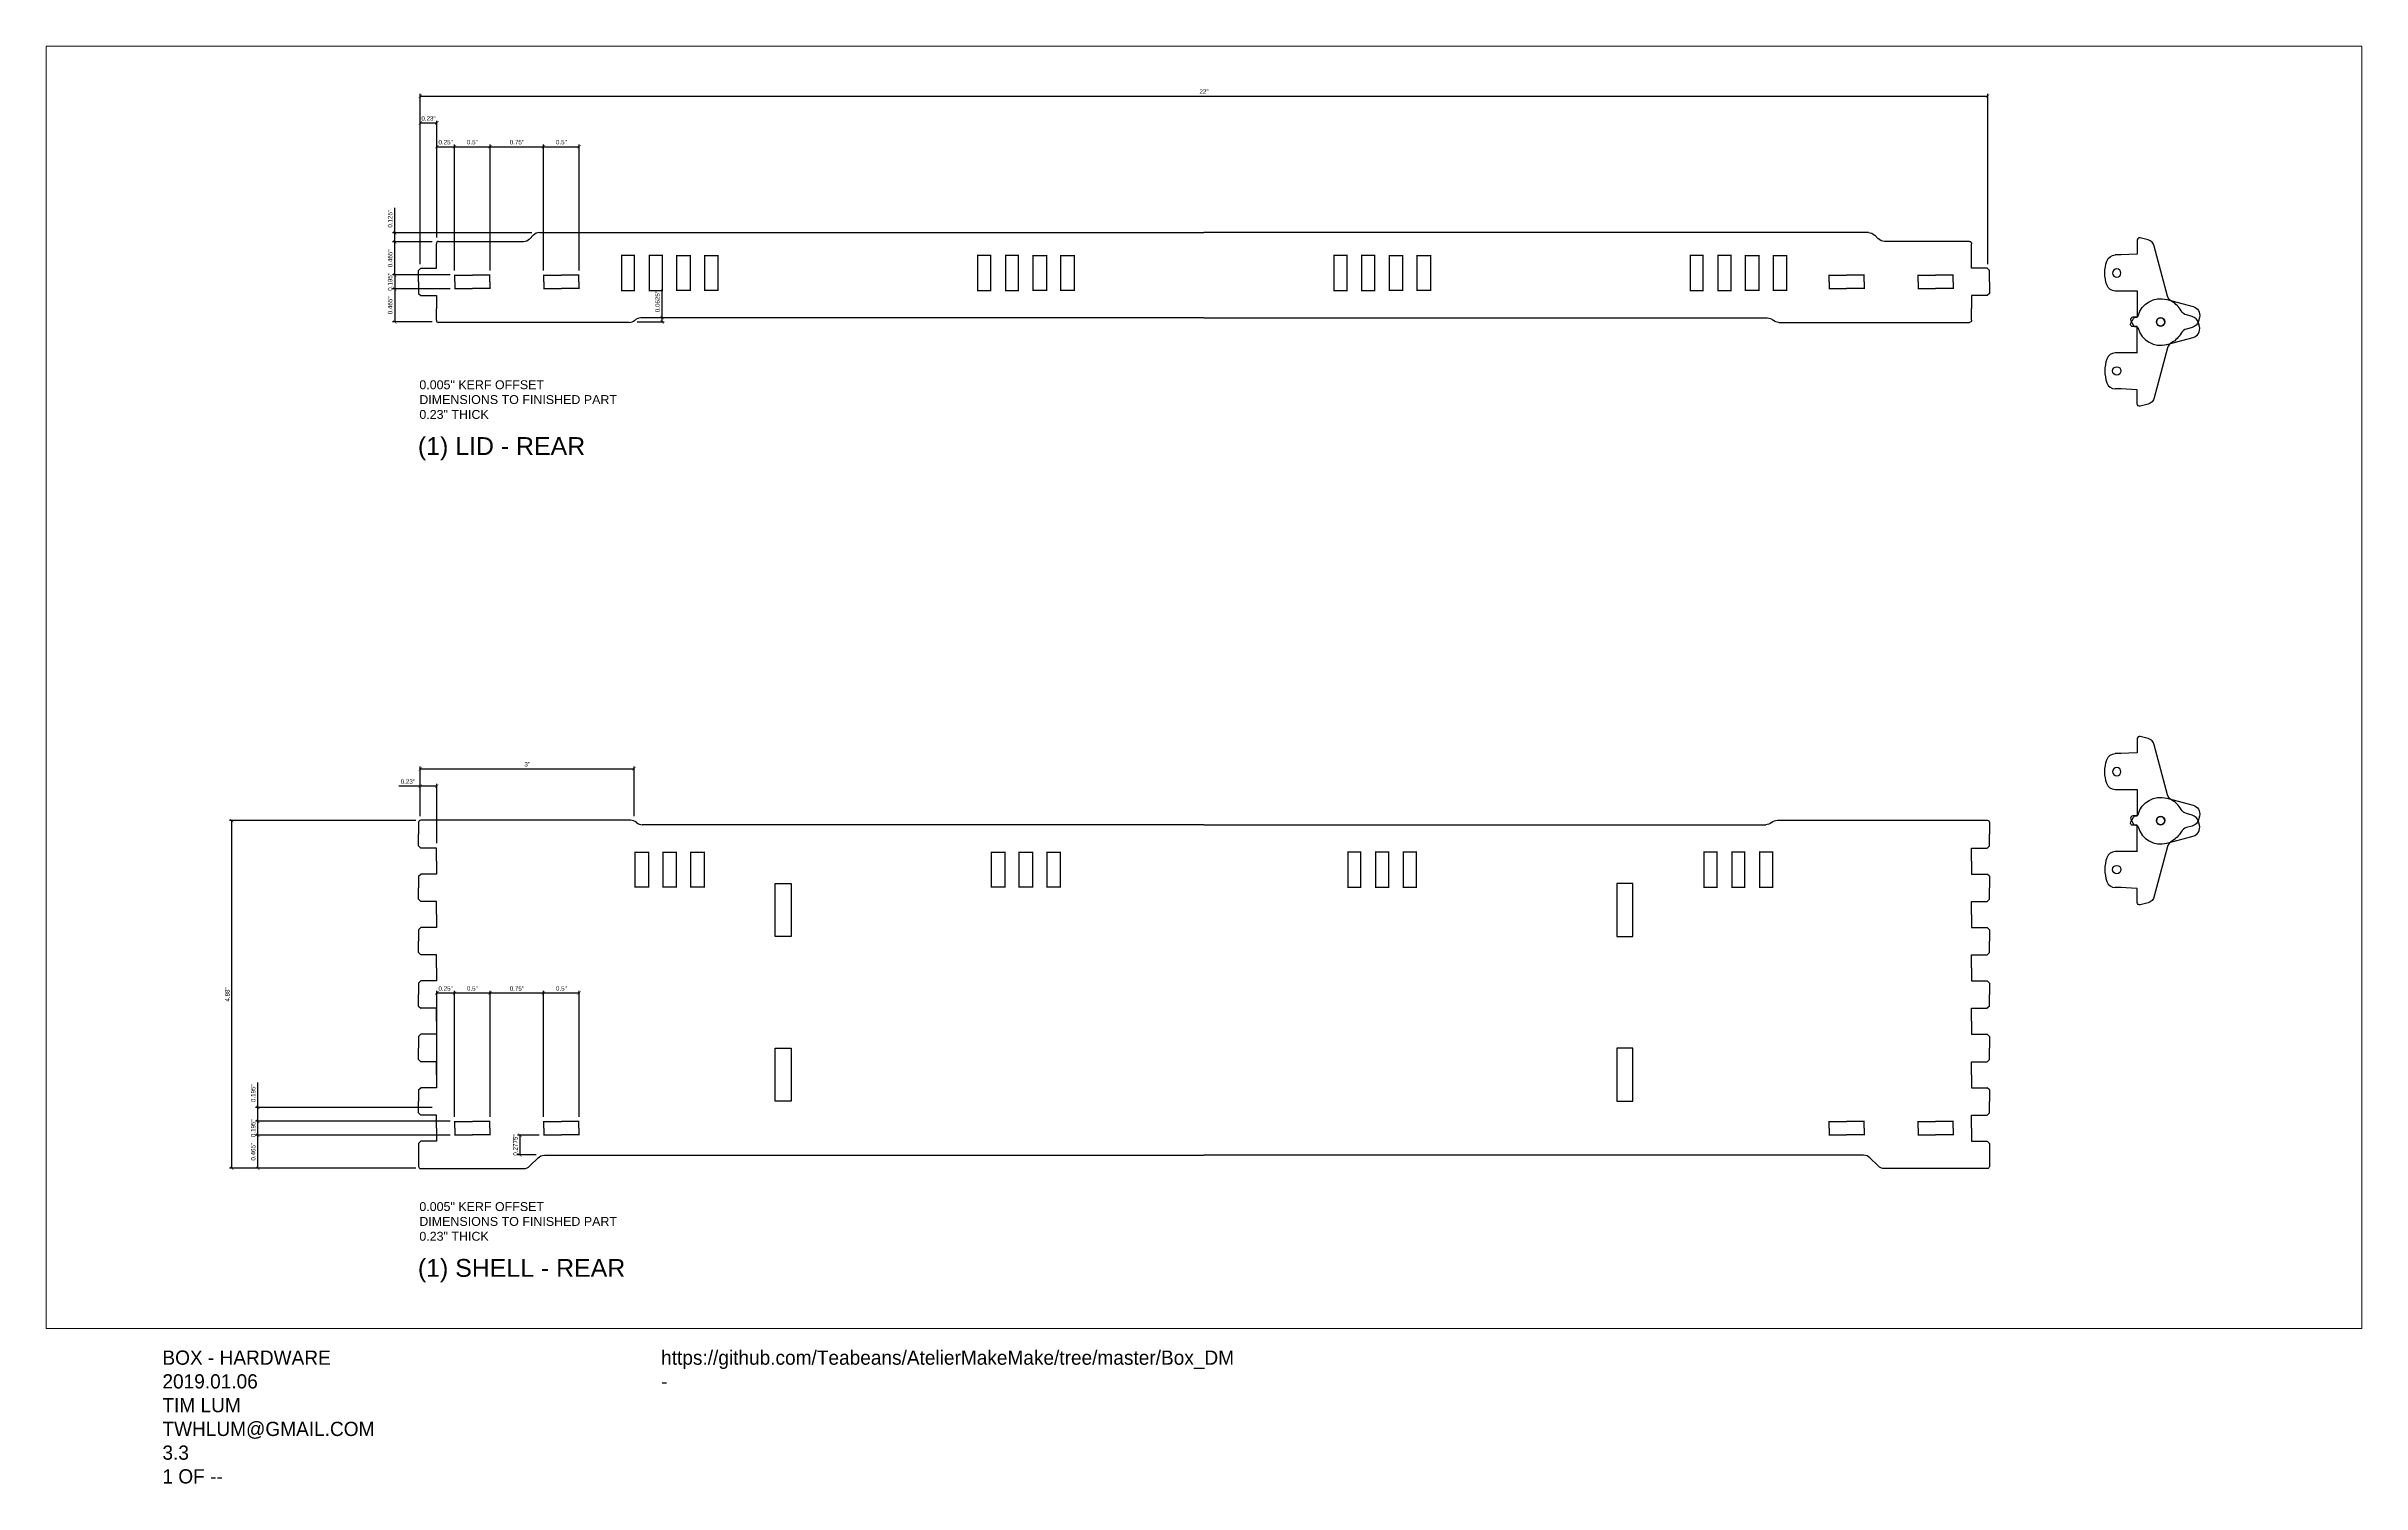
# Paper-space layout 'Elev_Rear' of a CAD drawing. Header units: inches. Extents: x 0.8 to 33.2, y 1.1 to 21.2.
# The model-space entities are those that its viewports show. They can reach past a viewport. Long polylines and large blocks are cut down to what shows.
import ezdxf

# ---------------------------------------------------------------- set-up
doc = ezdxf.new("R2010")
doc.units = ezdxf.units.IN
doc.header["$MEASUREMENT"] = 0
doc.layers.add('ANNO', color=6, linetype='Continuous', lineweight=0)
doc.layers.add('CUT', color=1, linetype='Continuous')
doc.layers.add('CUT_195', color=3, linetype='Continuous')
doc.styles.get("Standard").update_dxf_attribs({"font": 'arial.ttf'})
doc.dimstyles.get("Standard").update_dxf_attribs({"dimtxt": 0.0625, "dimasz": 0.046875, "dimexe": 0.03125, "dimexo": 0.0625, "dimgap": 0.03125, "dimtad": 1, "dimdec": 4, "dimdsep": 46, "dimtxsty": 'Standard', "dimblk": 'ARCHTICK', "dimcen": 0.09, "dimadec": 0, "dimazin": 0, "dimtfac": 1, "dimtdec": 4, "dimtofl": 0, "dimtmove": 0, "dimatfit": 3, "dimldrblk": 'DOT', "dimfxl": 0, "dimtolj": 1, "dimtzin": 0, "dimarcsym": 0})

# ---------------------------------------------------------------- blocks, each defined once
blk = doc.blocks.new('_ArchTick')
at = {"color": 0, "linetype": 'ByBlock', "const_width": 0.15}
blk.add_lwpolyline([(-0.5, -0.5), (0.5, 0.5)], dxfattribs=at)
blk = doc.blocks.new('*D328')
at = {"layer": 'ANNO', "color": 0, "lineweight": -2, "transparency": 16777216}
for p, q in [((1, 29.943), (1, 32.333)), ((1, 32.302), (23, 32.302)), ((23, 29.943), (23, 32.333))]:
    blk.add_line(p, q, dxfattribs=at)
at = {"layer": 'ANNO', "color": 0, "lineweight": -2, "transparency": 16777216, "xscale": 0.046875, "yscale": 0.046875, "zscale": 0.046875, "rotation": 180}
blk.add_blockref('_ArchTick', (1, 32.302), dxfattribs=at)
at = {"layer": 'ANNO', "color": 0, "lineweight": -2, "transparency": 16777216, "xscale": 0.046875, "yscale": 0.046875, "zscale": 0.046875}
blk.add_blockref('_ArchTick', (23, 32.302), dxfattribs=at)
at = {"layer": 'ANNO', "color": 0, "transparency": 16777216, "insert": (12, 32.365), "char_height": 0.0625, "attachment_point": 5}
blk.add_mtext('\\A1;22"', dxfattribs=at)
blk = doc.blocks.new('_Dot')
at = {"color": 0, "linetype": 'ByBlock', "lineweight": -2}
blk.add_line((-0.5, 0), (-1, 0), dxfattribs=at)
at = {"color": 0, "linetype": 'ByBlock', "const_width": 0.5}
blk.add_lwpolyline([(-0.25, 0, 1), (0.25, 0, 1)], format="xyb", close=True, dxfattribs=at)
blk = doc.blocks.new('*D329')
at = {"layer": 'ANNO', "color": 0, "lineweight": -2, "transparency": 16777216}
for p, q in [((1, 29.941), (1, 31.955)), ((1, 31.924), (1.23, 31.924)), ((1.23, 30.318), (1.23, 31.955))]:
    blk.add_line(p, q, dxfattribs=at)
at = {"layer": 'ANNO', "color": 0, "lineweight": -2, "transparency": 16777216, "xscale": 0.046875, "yscale": 0.046875, "zscale": 0.046875, "rotation": 180}
blk.add_blockref('_ArchTick', (1, 31.924), dxfattribs=at)
at = {"layer": 'ANNO', "color": 0, "lineweight": -2, "transparency": 16777216, "xscale": 0.046875, "yscale": 0.046875, "zscale": 0.046875}
blk.add_blockref('_ArchTick', (1.23, 31.924), dxfattribs=at)
at = {"layer": 'ANNO', "color": 0, "transparency": 16777216, "insert": (1.115, 31.987), "char_height": 0.0625, "attachment_point": 5}
blk.add_mtext('\\A1;0.23"', dxfattribs=at)
blk = doc.blocks.new('*D330')
at = {"layer": 'ANNO', "color": 0, "lineweight": -2, "transparency": 16777216}
for p, q in [((1.23, 30.318), (1.23, 31.622)), ((1.23, 31.591), (1.48, 31.591)), ((1.48, 29.853), (1.48, 31.622))]:
    blk.add_line(p, q, dxfattribs=at)
at = {"layer": 'ANNO', "color": 0, "lineweight": -2, "transparency": 16777216, "xscale": 0.046875, "yscale": 0.046875, "zscale": 0.046875, "rotation": 180}
blk.add_blockref('_ArchTick', (1.23, 31.591), dxfattribs=at)
at = {"layer": 'ANNO', "color": 0, "lineweight": -2, "transparency": 16777216, "xscale": 0.046875, "yscale": 0.046875, "zscale": 0.046875}
blk.add_blockref('_ArchTick', (1.48, 31.591), dxfattribs=at)
at = {"layer": 'ANNO', "color": 0, "transparency": 16777216, "insert": (1.355, 31.654), "char_height": 0.0625, "attachment_point": 5}
blk.add_mtext('\\A1;0.25"', dxfattribs=at)
blk = doc.blocks.new('*D331')
at = {"layer": 'ANNO', "color": 0, "lineweight": -2, "transparency": 16777216}
for p, q in [((1.48, 29.853), (1.48, 31.622)), ((1.48, 31.591), (1.98, 31.591)), ((1.98, 29.853), (1.98, 31.622))]:
    blk.add_line(p, q, dxfattribs=at)
at = {"layer": 'ANNO', "color": 0, "lineweight": -2, "transparency": 16777216, "xscale": 0.046875, "yscale": 0.046875, "zscale": 0.046875, "rotation": 180}
blk.add_blockref('_ArchTick', (1.48, 31.591), dxfattribs=at)
at = {"layer": 'ANNO', "color": 0, "lineweight": -2, "transparency": 16777216, "xscale": 0.046875, "yscale": 0.046875, "zscale": 0.046875}
blk.add_blockref('_ArchTick', (1.98, 31.591), dxfattribs=at)
at = {"layer": 'ANNO', "color": 0, "transparency": 16777216, "insert": (1.73, 31.654), "char_height": 0.0625, "attachment_point": 5}
blk.add_mtext('\\A1;0.5"', dxfattribs=at)
blk = doc.blocks.new('*D332')
at = {"layer": 'ANNO', "color": 0, "lineweight": -2, "transparency": 16777216}
for p, q in [((1.98, 29.853), (1.98, 31.622)), ((1.98, 31.591), (2.73, 31.591)), ((2.73, 29.853), (2.73, 31.622))]:
    blk.add_line(p, q, dxfattribs=at)
at = {"layer": 'ANNO', "color": 0, "lineweight": -2, "transparency": 16777216, "xscale": 0.046875, "yscale": 0.046875, "zscale": 0.046875, "rotation": 180}
blk.add_blockref('_ArchTick', (1.98, 31.591), dxfattribs=at)
at = {"layer": 'ANNO', "color": 0, "lineweight": -2, "transparency": 16777216, "xscale": 0.046875, "yscale": 0.046875, "zscale": 0.046875}
blk.add_blockref('_ArchTick', (2.73, 31.591), dxfattribs=at)
at = {"layer": 'ANNO', "color": 0, "transparency": 16777216, "insert": (2.355, 31.654), "char_height": 0.0625, "attachment_point": 5}
blk.add_mtext('\\A1;0.75"', dxfattribs=at)
blk = doc.blocks.new('*D333')
at = {"layer": 'ANNO', "color": 0, "lineweight": -2, "transparency": 16777216}
for p, q in [((2.73, 29.853), (2.73, 31.622)), ((2.73, 31.591), (3.23, 31.591)), ((3.23, 29.853), (3.23, 31.622))]:
    blk.add_line(p, q, dxfattribs=at)
at = {"layer": 'ANNO', "color": 0, "lineweight": -2, "transparency": 16777216, "xscale": 0.046875, "yscale": 0.046875, "zscale": 0.046875, "rotation": 180}
blk.add_blockref('_ArchTick', (2.73, 31.591), dxfattribs=at)
at = {"layer": 'ANNO', "color": 0, "lineweight": -2, "transparency": 16777216, "xscale": 0.046875, "yscale": 0.046875, "zscale": 0.046875}
blk.add_blockref('_ArchTick', (3.23, 31.591), dxfattribs=at)
at = {"layer": 'ANNO', "color": 0, "transparency": 16777216, "insert": (2.98, 31.654), "char_height": 0.0625, "attachment_point": 5}
blk.add_mtext('\\A1;0.5"', dxfattribs=at)
blk = doc.blocks.new('*D334')
at = {"layer": 'ANNO', "color": 0, "lineweight": -2, "transparency": 16777216}
for p, q in [((1.417, 29.79), (0.608, 29.79)), ((1.417, 29.595), (0.608, 29.595)), ((0.64, 29.79), (0.64, 29.595))]:
    blk.add_line(p, q, dxfattribs=at)
at = {"layer": 'ANNO', "color": 0, "lineweight": -2, "transparency": 16777216, "xscale": 0.046875, "yscale": 0.046875, "zscale": 0.046875}
for p, rotation in [((0.64, 29.79), 90), ((0.64, 29.595), 270)]:
    blk.add_blockref('_ArchTick', p, dxfattribs=dict(at, rotation=rotation))
at = {"layer": 'ANNO', "color": 0, "transparency": 16777216, "insert": (0.576, 29.693), "char_height": 0.0625, "attachment_point": 5, "rotation": 90}
blk.add_mtext('\\A1;0.195"', dxfattribs=at)
blk = doc.blocks.new('*D335')
at = {"layer": 'ANNO', "color": 0, "lineweight": -2, "transparency": 16777216}
for p, q in [((1.417, 29.595), (0.608, 29.595)), ((0.64, 29.595), (0.64, 29.13)), ((1.167, 29.13), (0.608, 29.13))]:
    blk.add_line(p, q, dxfattribs=at)
at = {"layer": 'ANNO', "color": 0, "lineweight": -2, "transparency": 16777216, "xscale": 0.046875, "yscale": 0.046875, "zscale": 0.046875}
for p, rotation in [((0.64, 29.595), 90), ((0.64, 29.13), 270)]:
    blk.add_blockref('_ArchTick', p, dxfattribs=dict(at, rotation=rotation))
at = {"layer": 'ANNO', "color": 0, "transparency": 16777216, "insert": (0.576, 29.363), "char_height": 0.0625, "attachment_point": 5, "rotation": 90}
blk.add_mtext('\\A1;0.465"', dxfattribs=at)
blk = doc.blocks.new('*D320')
at = {"layer": 'ANNO', "color": 0, "lineweight": -2, "transparency": 16777216}
for p, q in [((1.167, 30.255), (0.608, 30.255)), ((0.64, 29.79), (0.64, 30.255)), ((1.417, 29.79), (0.608, 29.79))]:
    blk.add_line(p, q, dxfattribs=at)
at = {"layer": 'ANNO', "color": 0, "lineweight": -2, "transparency": 16777216, "xscale": 0.046875, "yscale": 0.046875, "zscale": 0.046875}
for p, rotation in [((0.64, 30.255), 90), ((0.64, 29.79), 270)]:
    blk.add_blockref('_ArchTick', p, dxfattribs=dict(at, rotation=rotation))
at = {"layer": 'ANNO', "color": 0, "transparency": 16777216, "insert": (0.576, 30.023), "char_height": 0.0625, "attachment_point": 5, "rotation": 90}
blk.add_mtext('\\A1;0.465"', dxfattribs=at)
blk = doc.blocks.new('*D336')
at = {"layer": 'ANNO', "color": 0, "lineweight": -2, "transparency": 16777216}
for p, q in [((0.64, 30.38), (0.64, 30.731)), ((2.563, 30.38), (0.608, 30.38)), ((1.167, 30.255), (0.608, 30.255)), ((0.64, 30.255), (0.64, 30.38))]:
    blk.add_line(p, q, dxfattribs=at)
at = {"layer": 'ANNO', "color": 0, "lineweight": -2, "transparency": 16777216, "xscale": 0.046875, "yscale": 0.046875, "zscale": 0.046875}
for p, rotation in [((0.64, 30.38), 90), ((0.64, 30.255), 270)]:
    blk.add_blockref('_ArchTick', p, dxfattribs=dict(at, rotation=rotation))
at = {"layer": 'ANNO', "color": 0, "transparency": 16777216, "insert": (0.576, 30.579), "char_height": 0.0625, "attachment_point": 5, "rotation": 90}
blk.add_mtext('\\A1;0.125"', dxfattribs=at)
blk = doc.blocks.new('*D337')
at = {"layer": 'ANNO', "color": 0, "lineweight": -2, "transparency": 16777216}
for p, q in [((4.393, 29.193), (4.393, 29.592)), ((4.043, 29.13), (4.424, 29.13)), ((4.105, 29.193), (4.424, 29.193)), ((4.393, 29.13), (4.393, 29.193))]:
    blk.add_line(p, q, dxfattribs=at)
at = {"layer": 'ANNO', "color": 0, "lineweight": -2, "transparency": 16777216, "xscale": 0.046875, "yscale": 0.046875, "zscale": 0.046875}
for p, rotation in [((4.393, 29.193), 90), ((4.393, 29.13), 270)]:
    blk.add_blockref('_ArchTick', p, dxfattribs=dict(at, rotation=rotation))
at = {"layer": 'ANNO', "color": 0, "transparency": 16777216, "insert": (4.33, 29.416), "char_height": 0.0625, "attachment_point": 5, "rotation": 90}
blk.add_mtext('\\A1;0.0625"', dxfattribs=at)
blk = doc.blocks.new('*D321')
at = {"layer": 'ANNO', "color": 0, "lineweight": -2, "transparency": 16777216}
for p, q in [((0.937, 22.13), (-1.677, 22.13)), ((-1.646, 17.25), (-1.646, 22.13)), ((0.937, 17.25), (-1.677, 17.25))]:
    blk.add_line(p, q, dxfattribs=at)
at = {"layer": 'ANNO', "color": 0, "lineweight": -2, "transparency": 16777216, "xscale": 0.046875, "yscale": 0.046875, "zscale": 0.046875}
for p, rotation in [((-1.646, 22.13), 90), ((-1.646, 17.25), 270)]:
    blk.add_blockref('_ArchTick', p, dxfattribs=dict(at, rotation=rotation))
at = {"layer": 'ANNO', "color": 0, "transparency": 16777216, "insert": (-1.709, 19.69), "char_height": 0.0625, "attachment_point": 5, "rotation": 90}
blk.add_mtext('\\A1;4.88"', dxfattribs=at)
blk = doc.blocks.new('*D322')
at = {"layer": 'ANNO', "color": 0, "lineweight": -2, "transparency": 16777216}
for p, q in [((1.417, 17.715), (-1.313, 17.715)), ((-1.282, 17.25), (-1.282, 17.715)), ((0.938, 17.25), (-1.313, 17.25))]:
    blk.add_line(p, q, dxfattribs=at)
at = {"layer": 'ANNO', "color": 0, "lineweight": -2, "transparency": 16777216, "xscale": 0.046875, "yscale": 0.046875, "zscale": 0.046875}
for p, rotation in [((-1.282, 17.715), 90), ((-1.282, 17.25), 270)]:
    blk.add_blockref('_ArchTick', p, dxfattribs=dict(at, rotation=rotation))
at = {"layer": 'ANNO', "color": 0, "transparency": 16777216, "insert": (-1.345, 17.482), "char_height": 0.0625, "attachment_point": 5, "rotation": 90}
blk.add_mtext('\\A1;0.465"', dxfattribs=at)
blk = doc.blocks.new('*D323')
at = {"layer": 'ANNO', "color": 0, "lineweight": -2, "transparency": 16777216}
for p, q in [((1.417, 17.91), (-1.313, 17.91)), ((-1.282, 17.715), (-1.282, 17.91)), ((1.417, 17.715), (-1.313, 17.715))]:
    blk.add_line(p, q, dxfattribs=at)
at = {"layer": 'ANNO', "color": 0, "lineweight": -2, "transparency": 16777216, "xscale": 0.046875, "yscale": 0.046875, "zscale": 0.046875}
for p, rotation in [((-1.282, 17.91), 90), ((-1.282, 17.715), 270)]:
    blk.add_blockref('_ArchTick', p, dxfattribs=dict(at, rotation=rotation))
at = {"layer": 'ANNO', "color": 0, "transparency": 16777216, "insert": (-1.345, 17.812), "char_height": 0.0625, "attachment_point": 5, "rotation": 90}
blk.add_mtext('\\A1;0.195"', dxfattribs=at)
blk = doc.blocks.new('*D324')
at = {"layer": 'ANNO', "color": 0, "lineweight": -2, "transparency": 16777216}
for p, q in [((2.667, 17.715), (2.366, 17.715)), ((2.397, 17.715), (2.397, 17.438)), ((2.625, 17.438), (2.366, 17.438))]:
    blk.add_line(p, q, dxfattribs=at)
at = {"layer": 'ANNO', "color": 0, "lineweight": -2, "transparency": 16777216, "xscale": 0.046875, "yscale": 0.046875, "zscale": 0.046875}
for p, rotation in [((2.397, 17.715), 90), ((2.397, 17.438), 270)]:
    blk.add_blockref('_ArchTick', p, dxfattribs=dict(at, rotation=rotation))
at = {"layer": 'ANNO', "color": 0, "transparency": 16777216, "insert": (2.334, 17.576), "char_height": 0.0625, "attachment_point": 5, "rotation": 90}
blk.add_mtext('\\A1;0.2775"', dxfattribs=at)
blk = doc.blocks.new('*D325')
at = {"layer": 'ANNO', "color": 0, "lineweight": -2, "transparency": 16777216}
for p, q in [((-1.282, 18.105), (-1.282, 18.456)), ((1.168, 18.105), (-1.313, 18.105)), ((1.417, 17.91), (-1.313, 17.91)), ((-1.282, 17.91), (-1.282, 18.105))]:
    blk.add_line(p, q, dxfattribs=at)
at = {"layer": 'ANNO', "color": 0, "lineweight": -2, "transparency": 16777216, "xscale": 0.046875, "yscale": 0.046875, "zscale": 0.046875}
for p, rotation in [((-1.282, 18.105), 90), ((-1.282, 17.91), 270)]:
    blk.add_blockref('_ArchTick', p, dxfattribs=dict(at, rotation=rotation))
at = {"layer": 'ANNO', "color": 0, "transparency": 16777216, "insert": (-1.345, 18.304), "char_height": 0.0625, "attachment_point": 5, "rotation": 90}
blk.add_mtext('\\A1;0.195"', dxfattribs=at)
blk = doc.blocks.new('*D326')
at = {"layer": 'ANNO', "color": 0, "lineweight": -2, "transparency": 16777216}
for p, q in [((1, 22.615), (0.697, 22.615)), ((1, 22.193), (1, 22.647)), ((1.23, 22.615), (1, 22.615)), ((1.23, 21.812), (1.23, 22.647))]:
    blk.add_line(p, q, dxfattribs=at)
at = {"layer": 'ANNO', "color": 0, "lineweight": -2, "transparency": 16777216, "xscale": 0.046875, "yscale": 0.046875, "zscale": 0.046875, "rotation": 180}
blk.add_blockref('_ArchTick', (1, 22.615), dxfattribs=at)
at = {"layer": 'ANNO', "color": 0, "lineweight": -2, "transparency": 16777216, "xscale": 0.046875, "yscale": 0.046875, "zscale": 0.046875}
blk.add_blockref('_ArchTick', (1.23, 22.615), dxfattribs=at)
at = {"layer": 'ANNO', "color": 0, "transparency": 16777216, "insert": (0.825, 22.679), "char_height": 0.0625, "attachment_point": 5}
blk.add_mtext('\\A1;0.23"', dxfattribs=at)
blk = doc.blocks.new('*D327')
at = {"layer": 'ANNO', "color": 0, "lineweight": -2, "transparency": 16777216}
for p, q in [((1, 22.193), (1, 22.889)), ((1, 22.858), (4, 22.858)), ((4, 22.193), (4, 22.889))]:
    blk.add_line(p, q, dxfattribs=at)
at = {"layer": 'ANNO', "color": 0, "lineweight": -2, "transparency": 16777216, "xscale": 0.046875, "yscale": 0.046875, "zscale": 0.046875, "rotation": 180}
blk.add_blockref('_ArchTick', (1, 22.858), dxfattribs=at)
at = {"layer": 'ANNO', "color": 0, "lineweight": -2, "transparency": 16777216, "xscale": 0.046875, "yscale": 0.046875, "zscale": 0.046875}
blk.add_blockref('_ArchTick', (4, 22.858), dxfattribs=at)
at = {"layer": 'ANNO', "color": 0, "transparency": 16777216, "insert": (2.5, 22.921), "char_height": 0.0625, "attachment_point": 5}
blk.add_mtext('\\A1;3"', dxfattribs=at)
blk = doc.blocks.new('HingeHole')
at = {"layer": 'CUT', "ltscale": 0.003906}
for p, q in [((-0.0975, 0.495), (0.0975, 0.495)), ((-0.0925, 0), (-0.0925, 0.5)), ((0.0925, 0.5), (0.0925, 0)), ((0.0975, 0.005), (-0.0975, 0.005))]:
    blk.add_line(p, q, dxfattribs=at)
blk = doc.blocks.new('BraceHole_Quarter')
at = {"layer": 'CUT', "ltscale": 0.003906}
for p, q in [((-0.25, 0.0935), (0, 0.0935)), ((-0.246, 0), (-0.246, 0.0975))]:
    blk.add_line(p, q, dxfattribs=at)
blk = doc.blocks.new('BraceHole')
at = {"color": 0}
blk.add_blockref('BraceHole_Quarter', (0, 0), dxfattribs=at)
at = {"color": 0, "xscale": -1, "rotation": 180}
blk.add_blockref('BraceHole_Quarter', (0, 0), dxfattribs=at)
at = {"color": 0, "xscale": -1}
blk.add_blockref('BraceHole_Quarter', (0, 0), dxfattribs=at)
at = {"color": 0, "rotation": 180}
blk.add_blockref('BraceHole_Quarter', (0, 0), dxfattribs=at)
blk = doc.blocks.new('BraceHoles')
at = {"color": 0}
for p in [(0.5, 0), (1.75, 0)]:
    blk.add_blockref('BraceHole', p, dxfattribs=at)
blk = doc.blocks.new('Dovetail_Out_Half')
for p, q in [((0.24, 0.1925), (0.24, 0.375)), ((-0.01, 0.16125), (0.02125, 0.1925)), ((-0.01, 0), (-0.01, 0.16125)), ((0.02125, 0.1925), (0.24, 0.1925))]:
    blk.add_line(p, q)
blk = doc.blocks.new('Lid_Top_Back_Half')
at = {"layer": 'CUT'}
for p, q in [((8.07, 0.005), (10.744, 0.005)), ((0, -0.058), (7.904, -0.058)), ((10.775, -0.026), (10.775, -0.188)), ((10.775, -0.938), (10.775, -1.099)), ((9.325, -1.255), (0, -1.255)), ((9.465, -1.167), (9.414, -1.218)), ((10.744, -1.13), (9.554, -1.13))]:
    blk.add_line(p, q, dxfattribs=at)
for centre, radius, start, end in [((8.07, -0.12), 0.125, 90, 131.4096), ((10.744, -0.026), 0.0312, 0, 90), ((7.904, 0.067), 0.125, 270, 311.4096), ((9.325, -1.13), 0.125, 270, 315), ((9.554, -1.255), 0.125, 90, 135), ((10.744, -1.099), 0.0312, 270, 0)]:
    blk.add_arc(centre, radius, start, end, dxfattribs=at)
at = {"rotation": 180}
for p in [(1.915, -0.437), (2.305, -0.437), (6.915, -0.437), (7.305, -0.437)]:
    blk.add_blockref('HingeHole', p, dxfattribs=at)
at = {"xscale": -1, "rotation": 180}
for p in [(2.695, -0.437), (3.085, -0.437), (7.695, -0.437), (8.085, -0.437)]:
    blk.add_blockref('HingeHole', p, dxfattribs=at)
at = {"xscale": -1}
blk.add_blockref('BraceHoles', (10.77, -0.563), dxfattribs=at)
at = {"layer": 'CUT', "xscale": -1}
blk.add_blockref('Dovetail_Out_Half', (11.015, -0.563), dxfattribs=at)
at = {"layer": 'CUT', "rotation": 180}
blk.add_blockref('Dovetail_Out_Half', (11.015, -0.563), dxfattribs=at)
blk = doc.blocks.new('Lid_Top_Back')
at = {"xscale": -1}
blk.add_blockref('Lid_Top_Back_Half', (0, 0), dxfattribs=at)
blk.add_blockref('Lid_Top_Back_Half', (0, 0))
blk = doc.blocks.new('Dovetail_Half')
for p, q in [((-0.25, 0.21375), (-0.25, 0.375)), ((-0.25, 0.21375), (-0.21875, 0.1825)), ((0, 0.1825), (-0.21875, 0.1825)), ((0, 0), (0, 0.1825))]:
    blk.add_line(p, q)
blk = doc.blocks.new('Bottom_Back_Half')
at = {"layer": 'CUT', "ltscale": 0.015625}
for p, q in [((-11.025, 6.229), (-11.025, 6.063)), ((-8.05, 6.26), (-10.994, 6.26)), ((0, 6.198), (-7.884, 6.198))]:
    blk.add_line(p, q, dxfattribs=at)
for points in [[(-5.793, 5.372), (-5.793, 4.628), (-6.017, 4.628), (-6.017, 5.372)], [(-5.793, 3.06), (-5.793, 2.316), (-6.017, 2.316), (-6.017, 3.06)]]:
    blk.add_lwpolyline(points, close=True, dxfattribs=at)
blk.add_lwpolyline([(-11.025, 1.563), (-11.025, 1.401, 0.414214), (-10.994, 1.37), (-9.55, 1.37, 0.198912), (-9.461, 1.407), (-9.347, 1.521, -0.198912), (-9.259, 1.558), (0, 1.558)], format="xyb", dxfattribs=at)
for centre, radius, start, end in [((-10.994, 6.229), 0.0312, 90, 180), ((-8.05, 6.135), 0.125, 48.5904, 90), ((-7.884, 6.323), 0.125, 228.5904, 270)]:
    blk.add_arc(centre, radius, start, end, dxfattribs=at)
at = {"rotation": 180}
for p in [(-7.89, 5.817), (-7.5, 5.817), (-7.11, 5.817), (-2.89, 5.817), (-2.5, 5.817), (-2.11, 5.817)]:
    blk.add_blockref('HingeHole', p, dxfattribs=at)
blk.add_blockref('BraceHoles', (-10.77, 1.938))
at = {"layer": 'CUT'}
for p in [(-10.775, 5.688), (-10.775, 4.938), (-10.775, 4.188), (-10.775, 3.438), (-10.775, 2.688), (-10.775, 1.938)]:
    blk.add_blockref('Dovetail_Half', p, dxfattribs=at)
at = {"layer": 'CUT', "xscale": -1, "rotation": 180}
for p in [(-10.775, 5.688), (-10.775, 4.938), (-10.775, 4.188), (-10.775, 3.438), (-10.775, 2.688), (-10.775, 1.938)]:
    blk.add_blockref('Dovetail_Half', p, dxfattribs=at)
blk = doc.blocks.new('Bottom_Back_Full')
blk.add_blockref('Bottom_Back_Half', (0, -1.375))
at = {"xscale": -1}
blk.add_blockref('Bottom_Back_Half', (0, -1.375), dxfattribs=at)
blk = doc.blocks.new('HingeTop')
at = {"layer": 'CUT_195', "ltscale": 0.007812}
for p, q in [((-0.242, 0.263), (-0.005, 0.253)), ((-0.015, 0.253), (0.067, 0.253)), ((-0.242, -0.253), (-0.005, -0.253)), ((-0.015, -0.253), (0.067, -0.253))]:
    blk.add_line(p, q, dxfattribs=at)
at = {"layer": 'CUT_195'}
blk.add_lwpolyline([(-0.242, -0.25), (-0.242, -0.622), (-0.179, -0.622, -0.57735), (-0.152, -0.669), (-0.191, -0.737, -0.267949), (-0.218, -0.753), (-0.224, -0.753, 0.336424), (-0.254, -0.776, -0.411031), (-0.655, -1.004), (-1.025, -0.905, -0.414214), (-1.114, -0.752), (-1.099, -0.698, -0.267949), (-1.011, -0.61), (-0.934, -0.589, 0.203798), (-0.857, -0.529, -0.141217), (-0.729, -0.4, 0.203798), (-0.668, -0.323), (-0.481, 0.375, -0.267949), (-0.393, 0.464), (-0.281, 0.493, -0.493145), (-0.242, 0.463), (-0.242, 0.263)], format="xyb", dxfattribs=at)
at = {"layer": 'CUT_195', "ltscale": 0.003906}
for centre in [(0.047, 0), (-0.57, -0.688)]:
    blk.add_circle(centre, 0.0595, dxfattribs=at)
at = {"layer": 'CUT_195', "ltscale": 0.007812}
for centre, radius, start, end in [((0.067, 0.128), 0.125, 18.3655, 90), ((-0.318, 0), 0.531, 341.6345, 18.3655), ((0.067, -0.128), 0.125, 270, 341.6345)]:
    blk.add_arc(centre, radius, start, end, dxfattribs=at)
blk = doc.blocks.new('*D346')
at = {"layer": 'ANNO', "color": 0, "lineweight": -2, "transparency": 16777216}
for p, q in [((1.23, 18.437), (1.23, 19.742)), ((1.23, 19.711), (1.48, 19.711)), ((1.48, 17.972), (1.48, 19.742))]:
    blk.add_line(p, q, dxfattribs=at)
at = {"layer": 'ANNO', "color": 0, "lineweight": -2, "transparency": 16777216, "xscale": 0.046875, "yscale": 0.046875, "zscale": 0.046875, "rotation": 180}
blk.add_blockref('_ArchTick', (1.23, 19.711), dxfattribs=at)
at = {"layer": 'ANNO', "color": 0, "lineweight": -2, "transparency": 16777216, "xscale": 0.046875, "yscale": 0.046875, "zscale": 0.046875}
blk.add_blockref('_ArchTick', (1.48, 19.711), dxfattribs=at)
at = {"layer": 'ANNO', "color": 0, "transparency": 16777216, "insert": (1.355, 19.774), "char_height": 0.0625, "attachment_point": 5}
blk.add_mtext('\\A1;0.25"', dxfattribs=at)
blk = doc.blocks.new('*D347')
at = {"layer": 'ANNO', "color": 0, "lineweight": -2, "transparency": 16777216}
for p, q in [((1.48, 17.972), (1.48, 19.742)), ((1.48, 19.711), (1.98, 19.711)), ((1.98, 17.972), (1.98, 19.742))]:
    blk.add_line(p, q, dxfattribs=at)
at = {"layer": 'ANNO', "color": 0, "lineweight": -2, "transparency": 16777216, "xscale": 0.046875, "yscale": 0.046875, "zscale": 0.046875, "rotation": 180}
blk.add_blockref('_ArchTick', (1.48, 19.711), dxfattribs=at)
at = {"layer": 'ANNO', "color": 0, "lineweight": -2, "transparency": 16777216, "xscale": 0.046875, "yscale": 0.046875, "zscale": 0.046875}
blk.add_blockref('_ArchTick', (1.98, 19.711), dxfattribs=at)
at = {"layer": 'ANNO', "color": 0, "transparency": 16777216, "insert": (1.73, 19.774), "char_height": 0.0625, "attachment_point": 5}
blk.add_mtext('\\A1;0.5"', dxfattribs=at)
blk = doc.blocks.new('*D344')
at = {"layer": 'ANNO', "color": 0, "lineweight": -2, "transparency": 16777216}
for p, q in [((1.98, 17.972), (1.98, 19.742)), ((1.98, 19.711), (2.73, 19.711)), ((2.73, 17.972), (2.73, 19.742))]:
    blk.add_line(p, q, dxfattribs=at)
at = {"layer": 'ANNO', "color": 0, "lineweight": -2, "transparency": 16777216, "xscale": 0.046875, "yscale": 0.046875, "zscale": 0.046875, "rotation": 180}
blk.add_blockref('_ArchTick', (1.98, 19.711), dxfattribs=at)
at = {"layer": 'ANNO', "color": 0, "lineweight": -2, "transparency": 16777216, "xscale": 0.046875, "yscale": 0.046875, "zscale": 0.046875}
blk.add_blockref('_ArchTick', (2.73, 19.711), dxfattribs=at)
at = {"layer": 'ANNO', "color": 0, "transparency": 16777216, "insert": (2.355, 19.774), "char_height": 0.0625, "attachment_point": 5}
blk.add_mtext('\\A1;0.75"', dxfattribs=at)
blk = doc.blocks.new('*D345')
at = {"layer": 'ANNO', "color": 0, "lineweight": -2, "transparency": 16777216}
for p, q in [((2.73, 17.972), (2.73, 19.742)), ((2.73, 19.711), (3.23, 19.711)), ((3.23, 17.972), (3.23, 19.742))]:
    blk.add_line(p, q, dxfattribs=at)
at = {"layer": 'ANNO', "color": 0, "lineweight": -2, "transparency": 16777216, "xscale": 0.046875, "yscale": 0.046875, "zscale": 0.046875, "rotation": 180}
blk.add_blockref('_ArchTick', (2.73, 19.711), dxfattribs=at)
at = {"layer": 'ANNO', "color": 0, "lineweight": -2, "transparency": 16777216, "xscale": 0.046875, "yscale": 0.046875, "zscale": 0.046875}
blk.add_blockref('_ArchTick', (3.23, 19.711), dxfattribs=at)
at = {"layer": 'ANNO', "color": 0, "transparency": 16777216, "insert": (2.98, 19.774), "char_height": 0.0625, "attachment_point": 5}
blk.add_mtext('\\A1;0.5"', dxfattribs=at)

msp = doc.modelspace()

# ---------------------------------------------------------------- block references
at = {"layer": 'CUT', "rotation": 180}
for name, p in [('Lid_Top_Back', (12, 29.13)), ('HingeTop', (24.85808, 28.4425)), ('HingeTop', (24.85808, 21.4425))]:
    msp.add_blockref(name, p, dxfattribs=at)
at = {"layer": 'CUT', "xscale": -1}
for p in [(24.85808, 29.8175), (24.85808, 22.8175)]:
    msp.add_blockref('HingeTop', p, dxfattribs=at)
at = {"layer": 'CUT'}
msp.add_blockref('Bottom_Back_Full', (12, 17.25), dxfattribs=at)

# ---------------------------------------------------------------- texts
at = {"layer": 'ANNO', "attachment_point": 1}
for s, insert, char_height in [('0.005" KERF OFFSET^JDIMENSIONS TO FINISHED PART\\P0.23" THICK', (0.98614, 28.31145), 0.125), ('(1) LID - REAR', (0.96567, 27.51319), 0.25), ('0.005" KERF OFFSET^JDIMENSIONS TO FINISHED PART\\P0.23" THICK', (0.98614, 16.77464), 0.125), ('(1) SHELL - REAR', (0.96567, 15.97639), 0.25)]:
    msp.add_mtext_dynamic_manual_height_columns(s, width=6.5687803, gutter_width=1, heights=[0], dxfattribs=dict(at, insert=insert, char_height=char_height))

# ---------------------------------------------------------------- dimensions: what is measured, and where the dimension line sits
at = {"layer": 'ANNO'}
for base, p1, p2, picture, middle in [((23, 32.30195), (1, 29.88), (23, 29.88), '*D328', (12, 32.36458)), ((1.98, 31.59082), (1.48, 29.79), (1.98, 29.79), '*D331', (1.73, 31.65398)), ((2.73, 31.59082), (1.98, 29.79), (2.73, 29.79), '*D332', (2.355, 31.65398)), ((3.23, 31.59082), (2.73, 29.79), (3.23, 29.79), '*D333', (2.98, 31.65398)), ((4, 22.85786), (1, 22.13), (4, 22.13), '*D327', (2.5, 22.92104)), ((1, 22.61539), (1.23, 21.75), (1, 22.13), '*D326', (0.82527, 22.67857)), ((1.98, 19.71082), (1.48, 17.91), (1.98, 17.91), '*D347', (1.73, 19.77398)), ((2.73, 19.71082), (1.98, 17.91), (2.73, 17.91), '*D344', (2.355, 19.77398)), ((3.23, 19.71082), (2.73, 17.91), (3.23, 17.91), '*D345', (2.98, 19.77398))]:
    dim = msp.add_linear_dim(base=base, p1=p1, p2=p2, dimstyle='Standard', override={"dimpost": '"'}, dxfattribs=at)
    dim.commit()
    dim.dimension.update_dxf_attribs({"geometry": picture, "text_midpoint": middle})
for base, p1, p2, picture, middle in [((1.23, 31.92377), (1, 29.87875), (1.23, 30.255), '*D329', (1.115, 31.92377)), ((1.48, 31.59082), (1.23, 30.255), (1.48, 29.79), '*D330', (1.355, 31.59082)), ((1.48, 19.71082), (1.23, 18.375), (1.48, 17.91), '*D346', (1.355, 19.71082))]:
    dim = msp.add_linear_dim(base=base, p1=p1, p2=p2, dimstyle='Standard', override={"dimpost": '"'}, dxfattribs=at)
    dim.commit()
    dim.dimension.update_dxf_attribs({"geometry": picture, "text_midpoint": middle, "dimtype": 160})
for base, p1, p2, picture, middle in [((0.63958, 30.38), (1.23, 30.255), (2.625, 30.38), '*D336', (0.57642, 30.57901)), ((0.63958, 30.255), (1.48, 29.79), (1.23, 30.255), '*D320', (0.57642, 30.0225)), ((0.63958, 29.13), (1.48, 29.595), (1.23, 29.13), '*D335', (0.57642, 29.3625)), ((4.39269, 29.1925), (3.98, 29.13), (4.0425, 29.1925), '*D337', (4.32952, 29.41579)), ((-1.64575, 22.13), (1, 17.25), (1, 22.13), '*D321', (-1.70891, 19.69)), ((-1.28184, 18.105), (1.48, 17.91), (1.23, 18.105), '*D325', (-1.345, 18.30401)), ((-1.28184, 17.715), (1, 17.25), (1.48, 17.715), '*D322', (-1.345, 17.4825))]:
    dim = msp.add_linear_dim(base=base, p1=p1, p2=p2, angle=90, dimstyle='Standard', override={"dimpost": '"'}, dxfattribs=at)
    dim.commit()
    dim.dimension.update_dxf_attribs({"geometry": picture, "text_midpoint": middle})
for base, p1, p2, picture, middle in [((0.63958, 29.595), (1.48, 29.79), (1.48, 29.595), '*D334', (0.63958, 29.6925)), ((-1.28184, 17.91), (1.48, 17.715), (1.48, 17.91), '*D323', (-1.28184, 17.8125)), ((2.39677, 17.4375), (2.73, 17.715), (2.6875, 17.4375), '*D324', (2.39677, 17.57625))]:
    dim = msp.add_linear_dim(base=base, p1=p1, p2=p2, angle=90, dimstyle='Standard', override={"dimpost": '"'}, dxfattribs=at)
    dim.commit()
    dim.dimension.update_dxf_attribs({"geometry": picture, "text_midpoint": middle, "dimtype": 160})

psp = doc.layouts.new('Elev_Rear')

# ---------------------------------------------------------------- texts
at = {"layer": 'ANNO', "char_height": 0.2, "attachment_point": 1}
for s, insert in [('{\\fUbuntu|b0|i0|c0|p34;BOX - HARDWARE\\P2019.01.06\\PTIM LUM\\PTWHLUM@GMAIL.COM\\P3.3\\P1 OF --}', (2.38, 2.942)), ('{\\fUbuntu|b0|i0|c0|p34;https://github.com/Teabeans/AtelierMakeMake/tree/master/Box_DM\\P-}', (9.38, 2.942))]:
    psp.add_mtext_dynamic_manual_height_columns(s, width=3.50241, gutter_width=1, heights=[0], dxfattribs=dict(at, insert=insert))

# ---------------------------------------------------------------- viewports
at = {"layer": '0', "view_target_point": (-117.40834, 108.36181)}
psp.add_viewport(center=(17, 12.25), size=(32.5, 18), view_center_point=(129.40834, -84.36181), view_height=18, dxfattribs=at)

doc.saveas('drawing.dxf')
